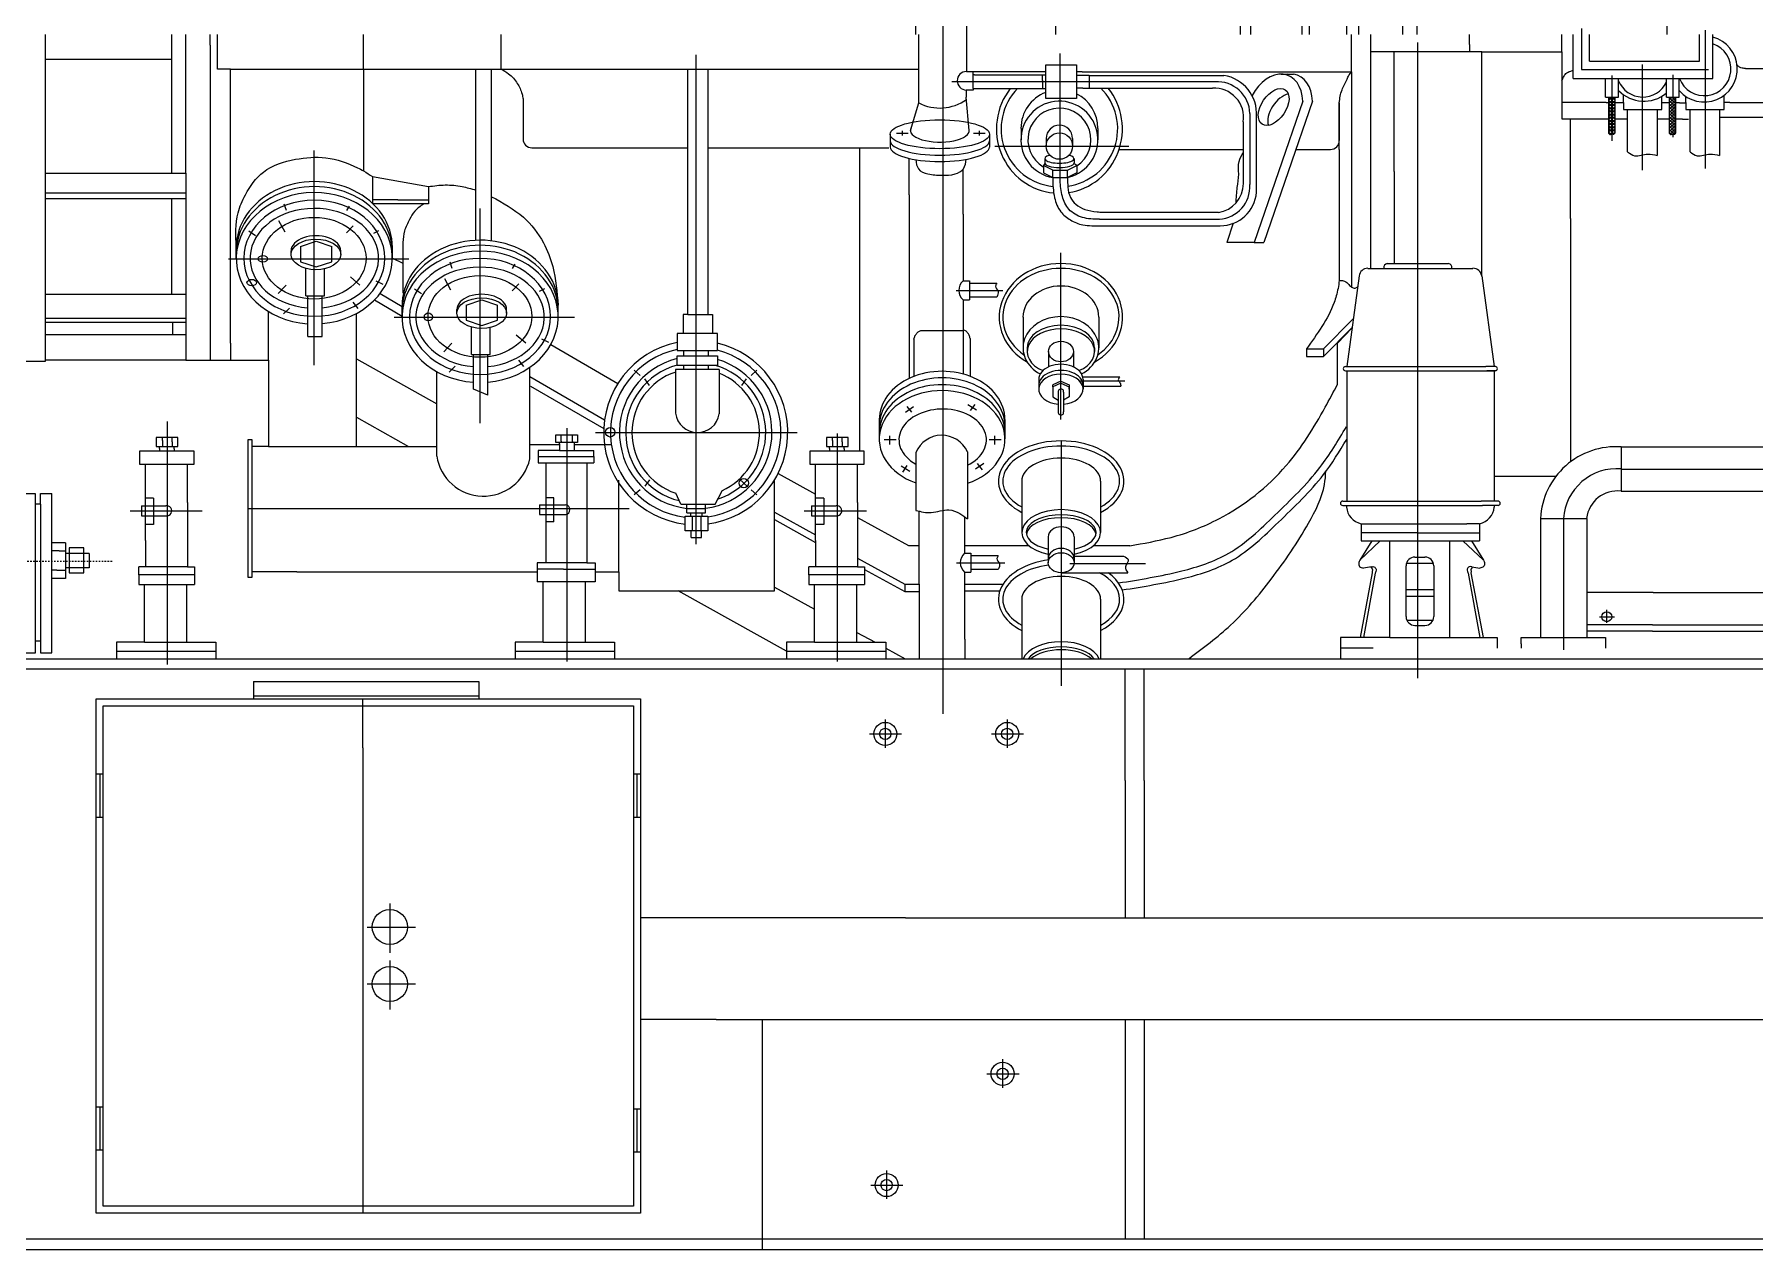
# Model space of a CAD drawing. Extents: x 0 to 420, y 0 to 297.
# Drawn here: x 117.9 to 233.6, y 111.1 to 192.8 of the extents above; entities that cross this region are included whole.
import ezdxf

# ---------------------------------------------------------------- set-up
doc = ezdxf.new("R2010")
doc.units = 0
doc.linetypes.add('ОСЕВАЯ', pattern=[50.8, 31.75, -6.35, 6.35, -6.35])
doc.layers.get('0').update_dxf_attribs({"linetype": 'CONTINUOUS'})

msp = doc.modelspace()

# ---------------------------------------------------------------- hatches: boundary and pattern name
at = {"lineweight": 0, "ltscale": 0.0007}
h = msp.add_hatch(dxfattribs=at)
h.set_pattern_fill('ANSI37', color=256, scale=0.047414, angle=90, style=0)
h.set_pattern_definition([(135, (-22278.84894, -14110.31309), (-0.1064465167, -0.1064465167), []), (225, (-22278.84894, -14110.31309), (0.1064465167, -0.1064465167), [])])
edge = h.paths.add_edge_path()
edge.add_spline(control_points=[(223.84, 186.09), (223.87, 186.05), (223.93, 185.99), (224.01, 186.06), (224.05, 186.07)], knot_values=[0, 0, 0, 0, 0.000962, 0.002024, 0.002024, 0.002024, 0.002024], degree=3, periodic=0)
edge.add_line((224.05, 186.07), (224.05, 188.54))
edge.add_line((224.05, 188.54), (223.84, 188.54))
edge.add_line((223.84, 188.54), (223.84, 186.09))
edge = h.paths.add_edge_path()
edge.add_line((224.26, 188.54), (224.05, 188.54))
edge.add_line((224.05, 188.54), (224.05, 186.07))
edge.add_spline(control_points=[(224.05, 186.07), (224.05, 186.07), (224.1, 186.08), (224.18, 186.03), (224.23, 186.1), (224.26, 186.14)], knot_values=[0.002024, 0.002024, 0.002024, 0.002024, 0.002102, 0.003129, 0.004031, 0.004031, 0.004031, 0.004031], degree=3, periodic=0)
edge.add_line((224.26, 186.14), (224.26, 188.54))
edge = h.paths.add_edge_path()
edge.add_spline(control_points=[(227.92, 186.09), (227.96, 186.05), (228.02, 185.99), (228.09, 186.06), (228.14, 186.07)], knot_values=[0, 0, 0, 0, 0.000962, 0.002024, 0.002024, 0.002024, 0.002024], degree=3, periodic=0)
edge.add_line((228.14, 186.07), (228.14, 188.54))
edge.add_line((228.14, 188.54), (227.92, 188.54))
edge.add_line((227.92, 188.54), (227.92, 186.09))
edge = h.paths.add_edge_path()
edge.add_spline(control_points=[(228.14, 186.07), (228.14, 186.07), (228.18, 186.08), (228.27, 186.03), (228.32, 186.1), (228.34, 186.14)], knot_values=[0.002024, 0.002024, 0.002024, 0.002024, 0.002102, 0.003129, 0.004031, 0.004031, 0.004031, 0.004031], degree=3, periodic=0)
edge.add_line((228.34, 186.14), (228.34, 188.54))
edge.add_line((228.34, 188.54), (228.14, 188.54))
edge.add_line((228.14, 188.54), (228.14, 186.07))

# ---------------------------------------------------------------- linework, layer by layer
for p, q in [((177.2, 200.32), (177.2, 192.76)), ((180.63, 199.02), (180.63, 190.26)), ((186.61, 199.66), (186.61, 192.76)), ((199.04, 199.63), (199.04, 192.76)), ((210.91, 199.63), (210.91, 192.76)), ((179.03, 194.37), (179.03, 147.09)), ((199.74, 193.88), (199.74, 192.76)), ((203.18, 193.88), (203.18, 192.76)), ((203.68, 193.96), (203.68, 192.76)), ((206.18, 193.98), (206.18, 192.76)), ((206.99, 194.13), (206.99, 192.76)), ((209.95, 194.13), (209.95, 192.76)), ((227.73, 193.96), (227.73, 192.76)), ((118.68, 192.76), (118.68, 170.76)), ((127.18, 191.08), (127.18, 192.76)), ((128.14, 183.43), (128.14, 192.76)), ((129.77, 192.04), (129.77, 192.76)), ((130.25, 190.42), (130.25, 192.76)), ((140.08, 190.42), (140.08, 192.76)), ((149.34, 190.42), (149.34, 192.76)), ((177.42, 190.42), (177.42, 192.76)), ((206.52, 190.24), (206.52, 192.76)), ((207.82, 177.03), (207.82, 192.76)), ((210.99, 149.47), (210.99, 192.21)), ((214.46, 192.08), (214.46, 192.76)), ((214.46, 192.08), (214.46, 191.58)), ((220.67, 191.58), (220.67, 192.76)), ((221.43, 189.8), (221.43, 192.76)), ((222, 193.15), (222, 190.39)), ((222.53, 190.95), (222.53, 192.76)), ((229.93, 190.95), (229.93, 192.76)), ((230.34, 183.74), (230.34, 193.04)), ((230.83, 189.8), (230.83, 192.76)), ((127.18, 191.08), (118.68, 191.08)), ((127.18, 183.43), (127.18, 191.08)), ((129.77, 192.04), (129.77, 170.87)), ((162.42, 191.39), (162.42, 158.49)), ((186.92, 182.94), (186.92, 191.47)), ((215.28, 191.58), (207.82, 191.58)), ((209.4, 183.55), (209.4, 191.58)), ((215.28, 176.5), (215.28, 191.58)), ((215.28, 191.58), (220.67, 191.58)), ((220.67, 191.58), (220.67, 187.09)), ((222.53, 190.95), (227, 190.95)), ((227, 190.95), (229.93, 190.95)), ((131.14, 190.42), (130.25, 190.42)), ((131.14, 172.01), (131.14, 190.42)), ((131.14, 190.42), (140.08, 190.42)), ((140.08, 190.42), (140.08, 183.58)), ((140.08, 190.42), (149.34, 190.42)), ((147.63, 178.92), (147.63, 190.42)), ((148.69, 178.88), (148.69, 190.42)), ((149.34, 190.42), (177.42, 190.42)), ((161.88, 173.93), (161.88, 190.42)), ((163.26, 173.93), (163.26, 190.42)), ((177.42, 188.17), (177.42, 190.42)), ((180.63, 190.26), (185.99, 190.26)), ((181.09, 189.12), (181.09, 190.26)), ((181.17, 190.04), (181.09, 190.04)), ((181.17, 190.04), (185.96, 190.04)), ((185.74, 189.66), (185.74, 190.04)), ((185.96, 190.72), (185.99, 190.72)), ((185.96, 190.26), (185.96, 190.72)), ((185.96, 188.44), (185.96, 190.26)), ((185.99, 190.72), (188.03, 190.72)), ((188.03, 190.72), (188.03, 188.44)), ((188.42, 190.24), (188.03, 190.24)), ((188.88, 190), (188.03, 190)), ((188.42, 190.24), (206.52, 190.24)), ((188.88, 190), (197.94, 190)), ((188.88, 190), (188.88, 189.15)), ((201.8, 190.08), (202.63, 190.08)), ((206.52, 190.24), (206.52, 175.78)), ((221.43, 189.8), (227.08, 189.8)), ((222, 190.39), (230.53, 190.39)), ((223.61, 188.54), (223.61, 189.8)), ((224.05, 185.6), (224.05, 189.99)), ((224.48, 188.54), (224.48, 189.8)), ((226.07, 190.74), (226.07, 183.63)), ((227.08, 189.8), (230.83, 189.8)), ((227.7, 188.54), (227.7, 189.8)), ((228.14, 190.04), (228.14, 185.85)), ((228.57, 188.54), (228.57, 189.8)), ((233.01, 190.46), (235.18, 190.46)), ((197.36, 189.57), (179.65, 189.57)), ((180.62, 189.01), (180.62, 188.55)), ((181.09, 189.01), (180.62, 189.01)), ((181.09, 189.12), (185.96, 189.12)), ((181.09, 189.12), (181.09, 189.01)), ((185.74, 189.66), (185.74, 189.12)), ((188.45, 189.15), (188.03, 189.15)), ((188.45, 189.15), (197.18, 189.15)), ((224.81, 188.18), (224.81, 188.69)), ((227.39, 187.71), (227.39, 188.59)), ((229, 188.18), (229, 188.6)), ((231.59, 187.71), (231.59, 188.67)), ((150.81, 188.42), (150.81, 185.73)), ((176.86, 186.3), (177.42, 188.17)), ((180.81, 186.3), (180.62, 188.55)), ((188.03, 188.44), (185.96, 188.44)), ((199.69, 187.44), (199.69, 182.66)), ((203.25, 188.28), (199.98, 178.78)), ((203.89, 188.28), (200.62, 178.78)), ((205.7, 188.15), (205.7, 185.62)), ((205.7, 185.03), (205.7, 188.15)), ((223.65, 188.18), (220.67, 188.18)), ((223.61, 188.54), (224.48, 188.54)), ((223.65, 188.18), (223.84, 188.18)), ((223.84, 186.09), (223.84, 188.54)), ((224.26, 186.14), (224.26, 188.54)), ((224.26, 188.18), (224.81, 188.18)), ((224.81, 188.18), (224.81, 187.71)), ((224.81, 187.71), (227.08, 187.71)), ((225.09, 184.86), (225.09, 187.71)), ((227.08, 187.71), (227.39, 187.71)), ((227.08, 187.71), (227.08, 184.62)), ((227.39, 188.18), (227.92, 188.18)), ((227.7, 188.54), (228.57, 188.54)), ((227.92, 186.09), (227.92, 188.54)), ((228.34, 186.14), (228.34, 188.54)), ((228.58, 188.17), (228.34, 188.17)), ((228.58, 188.17), (229, 188.17)), ((229, 188.18), (229, 187.71)), ((229, 187.71), (231.28, 187.71)), ((229.29, 184.86), (229.29, 187.71)), ((231.28, 187.71), (231.28, 184.62)), ((231.28, 187.71), (231.59, 187.71)), ((231.96, 188.19), (231.59, 188.19)), ((231.96, 188.19), (235.68, 188.19)), ((176.31, 186.28), (176.31, 185.96)), ((181.49, 186.28), (181.49, 185.96)), ((184.3, 186.44), (184.3, 185.68)), ((189.47, 186.44), (189.47, 185.68)), ((199.25, 182.73), (199.25, 186.88)), ((200.14, 182.15), (200.14, 187.25)), ((220.67, 187.09), (223.64, 187.09)), ((221.25, 180.39), (221.25, 187.09)), ((223.64, 187.09), (223.84, 187.09)), ((224.26, 187.09), (225.09, 187.09)), ((227.08, 187.09), (227.92, 187.09)), ((228.79, 187.07), (228.34, 187.07)), ((228.79, 187.07), (229.19, 187.07)), ((235.68, 187.17), (231.28, 187.17)), ((151.4, 185.13), (161.88, 185.13)), ((163.26, 185.13), (175.4, 185.13)), ((173.46, 164.74), (173.46, 185.13)), ((175.5, 186.05), (175.5, 185.19)), ((175.93, 186.11), (176.71, 186.11)), ((181.1, 186.11), (181.89, 186.11)), ((182.18, 186.05), (182.18, 185.19)), ((182.53, 185.25), (191.55, 185.25)), ((186, 185.77), (186, 185.25)), ((187.77, 185.77), (187.77, 185.25)), ((136.77, 170.53), (136.77, 184.95)), ((176.77, 181.98), (176.77, 184.43)), ((185.91, 184.07), (185.8, 183.95)), ((186.43, 183.64), (185.8, 183.95)), ((185.8, 183.95), (185.8, 183.45)), ((185.9, 184.41), (185.9, 184.12)), ((187.42, 183.64), (188.06, 183.95)), ((188.06, 183.95), (187.85, 184.07)), ((187.87, 184.41), (187.87, 184.12)), ((188.06, 183.95), (188.06, 183.45)), ((190.9, 185.03), (199.25, 185.03)), ((202.77, 185.03), (205.11, 185.03)), ((205.7, 185.03), (205.7, 176.21)), ((118.68, 183.43), (127.18, 183.43)), ((127.18, 183.43), (128.14, 183.43)), ((128.14, 183.43), (128.14, 182.08)), ((140.68, 183.2), (140.68, 181.42)), ((140.68, 183.2), (144.44, 182.53)), ((180.4, 180.67), (180.4, 183.7)), ((185.8, 183.45), (186.43, 183.14)), ((186.43, 183.64), (187.42, 183.64)), ((186.43, 183.64), (186.43, 183.61)), ((186.43, 183.14), (186.43, 183.64)), ((186.43, 183.14), (187.42, 183.14)), ((187.42, 183.14), (187.42, 183.64)), ((187.42, 183.64), (187.43, 183.61)), ((188.06, 183.45), (187.42, 183.14)), ((209.4, 183.55), (209.4, 177.36)), ((128.14, 182.08), (118.68, 182.08)), ((128.14, 181.71), (118.68, 181.71)), ((127.18, 175.28), (127.18, 181.71)), ((128.14, 182.08), (128.14, 181.71)), ((128.14, 181.71), (128.14, 175.28)), ((142.39, 181.64), (140.68, 181.64)), ((142.39, 181.64), (144.44, 181.64)), ((144.44, 182.53), (144.44, 181.36)), ((176.77, 181.98), (176.77, 169.63)), ((134.73, 181.38), (134.88, 180.95)), ((139.11, 181.22), (138.93, 180.92)), ((144.44, 181.36), (140.74, 181.36)), ((147.92, 166.62), (147.92, 181.05)), ((180.4, 180.67), (180.4, 176.2)), ((189.8, 180.8), (197.57, 180.8)), ((132.36, 179.55), (132.82, 179.25)), ((134.37, 180.25), (134.79, 179.49)), ((139.38, 179.89), (138.93, 179.43)), ((141.09, 179.55), (140.75, 179.37)), ((189.05, 179.9), (197.7, 179.9)), ((189.57, 180.33), (197.64, 180.33)), ((198.57, 180.06), (198.14, 178.78)), ((221.25, 180.39), (221.25, 164.02)), ((131.52, 177.67), (131.52, 178.47)), ((135.21, 177.97), (135.21, 178.2)), ((135.84, 178.5), (136.89, 178.85)), ((135.84, 178.5), (135.84, 177.48)), ((136.89, 178.85), (137.94, 178.5)), ((137.94, 177.48), (137.94, 178.5)), ((138.55, 177.97), (138.55, 178.2)), ((142.02, 177.75), (142.02, 178.5)), ((142.73, 178.78), (142.73, 175.41)), ((199.98, 178.78), (198.14, 178.78)), ((199.98, 178.78), (200.62, 178.78)), ((130.99, 177.67), (143.12, 177.67)), ((135.84, 177.48), (136.89, 177.13)), ((136.19, 175.18), (136.19, 177.03)), ((136.89, 177.13), (137.94, 177.48)), ((137.45, 175.18), (137.45, 177)), ((142.02, 177.72), (142.73, 177.38)), ((145.88, 177.47), (146.03, 177.05)), ((150.26, 177.32), (150.08, 177.02)), ((186.97, 166.86), (186.97, 178.08)), ((207.62, 177.03), (214.69, 177.03)), ((208.93, 177.36), (213.05, 177.36)), ((134.34, 175.33), (134.88, 175.91)), ((139.84, 175.91), (139.2, 176.46)), ((141.39, 175.94), (140.93, 176.18)), ((145.52, 176.35), (145.94, 175.59)), ((150.53, 175.98), (150.08, 175.53)), ((180.4, 176.2), (180.83, 176.2)), ((180.83, 176.2), (180.83, 174.91)), ((182.68, 176.02), (180.83, 176.02)), ((207.03, 176.52), (206.2, 170.43)), ((215.28, 176.52), (216.11, 170.43)), ((127.18, 175.28), (118.68, 175.28)), ((128.14, 175.28), (127.18, 175.28)), ((128.14, 175.28), (128.14, 173.66)), ((136.19, 175.18), (137.45, 175.18)), ((136.33, 172.44), (136.33, 175.18)), ((137.3, 172.44), (137.3, 175.18)), ((139.72, 174.33), (139.38, 174.75)), ((140.82, 174.91), (142.67, 173.82)), ((141.2, 175.34), (142.67, 174.47)), ((142.73, 175.41), (142.77, 175.34)), ((143.51, 175.65), (143.97, 175.35)), ((146.99, 174.56), (148.04, 174.91)), ((148.04, 174.91), (149.09, 174.56)), ((152.24, 175.65), (151.9, 175.47)), ((179.93, 175.55), (183.08, 175.55)), ((180.4, 174.91), (180.4, 169.93)), ((180.4, 174.91), (180.83, 174.91)), ((182.68, 175.1), (180.83, 175.1)), ((128.14, 173.66), (118.68, 173.66)), ((128.14, 173.66), (128.14, 173.38)), ((133.68, 170.87), (133.68, 174.14)), ((134.7, 173.97), (135.1, 174.36)), ((139.6, 165.06), (139.6, 173.99)), ((142.14, 173.76), (154.27, 173.76)), ((142.67, 173.72), (142.67, 174.53)), ((146.36, 174.02), (146.36, 174.26)), ((146.99, 174.56), (146.99, 173.54)), ((146.99, 173.54), (148.04, 173.19)), ((148.04, 173.19), (149.09, 173.54)), ((149.09, 173.54), (149.09, 174.56)), ((149.7, 174.02), (149.7, 174.26)), ((153.17, 173.81), (153.17, 174.55)), ((161.57, 173.93), (161.57, 172.65)), ((161.88, 173.93), (161.57, 173.93)), ((161.88, 173.93), (163.55, 173.93)), ((163.55, 173.93), (163.55, 172.65)), ((184.44, 173.75), (184.44, 171.69)), ((189.53, 173.75), (189.53, 171.69)), ((204.65, 171.62), (206.64, 173.64)), ((128.14, 173.38), (118.68, 173.38)), ((127.26, 172.56), (118.68, 172.56)), ((127.26, 172.56), (127.26, 173.38)), ((128.14, 172.56), (127.26, 172.56)), ((128.14, 173.38), (128.14, 172.56)), ((128.14, 172.56), (128.14, 170.87)), ((136.33, 172.44), (137.3, 172.44)), ((147.34, 171.23), (147.34, 173.09)), ((148.6, 171.23), (148.6, 173.06)), ((150.99, 172.01), (150.35, 172.55)), ((161.18, 172.65), (161.18, 171.51)), ((163.89, 172.65), (161.18, 172.65)), ((163.89, 171.51), (163.89, 172.65)), ((204.65, 171.11), (206.56, 173.06)), ((205.59, 172), (206.55, 173.02)), ((131.14, 172.01), (131.14, 170.87)), ((145.49, 171.43), (146.03, 172.01)), ((147.34, 171.23), (148.6, 171.23)), ((147.48, 168.9), (147.48, 171.23)), ((148.45, 168.5), (148.45, 171.23)), ((152.54, 172.04), (152.08, 172.28)), ((152.68, 171.91), (157.19, 169.3)), ((161.18, 171.51), (163.89, 171.51)), ((161.61, 171.51), (161.61, 171.15)), ((163.25, 171.51), (163.25, 171.15)), ((177.1, 172.27), (177.1, 169.77)), ((180.88, 172.31), (180.88, 169.77)), ((184.71, 171.69), (184.71, 171.44)), ((186.15, 171.44), (186.15, 170.41)), ((187.82, 171.44), (187.82, 170.41)), ((189.25, 171.69), (189.25, 171.44)), ((203.49, 171.62), (204.65, 171.62)), ((203.49, 171.62), (203.49, 171.11)), ((204.65, 171.62), (204.65, 171.11)), ((205.59, 169.24), (205.59, 172)), ((118.68, 170.76), (117.03, 170.76)), ((128.14, 170.87), (118.68, 170.87)), ((128.14, 170.87), (133.68, 170.87)), ((133.68, 170.87), (133.68, 165.06)), ((139.6, 170.95), (145, 167.93)), ((145, 164.41), (145, 170.09)), ((145.85, 170.06), (146.25, 170.46)), ((150.87, 170.43), (150.53, 170.85)), ((151.27, 164.21), (151.26, 170.37)), ((158.69, 169.83), (158.29, 170.19)), ((161.07, 170.24), (161.07, 167.29)), ((164, 170.24), (161.07, 170.24)), ((161.17, 171.15), (163.89, 171.15)), ((161.17, 170.5), (161.17, 171.15)), ((163.89, 170.5), (161.17, 170.5)), ((161.61, 170.5), (161.61, 170.24)), ((163.25, 170.5), (163.25, 170.24)), ((163.89, 171.15), (163.89, 170.5)), ((164, 170.24), (164, 167.24)), ((166.15, 169.83), (166.54, 170.19)), ((203.49, 171.11), (204.65, 171.11)), ((206.11, 170.43), (206.76, 170.43)), ((206.11, 170.15), (206.68, 170.15)), ((206.2, 170.43), (206.2, 170.43)), ((206.2, 170.15), (206.2, 161.39)), ((206.68, 170.15), (216.11, 170.15)), ((206.76, 170.43), (215.56, 170.43)), ((216.2, 170.43), (215.56, 170.43)), ((216.2, 170.15), (215.63, 170.15)), ((216.11, 170.43), (216.11, 170.43)), ((216.11, 170.15), (216.11, 161.36)), ((151.26, 169.75), (156.29, 166.85)), ((151.3, 169.11), (156.23, 166.26)), ((159.32, 169.16), (159, 169.6)), ((165.52, 169.16), (165.84, 169.6)), ((185.49, 169.57), (185.49, 168.91)), ((186.98, 169.45), (186.43, 169.2)), ((186.98, 169.31), (186.43, 169.06)), ((186.43, 169.06), (186.43, 169.2)), ((186.43, 169.06), (186.43, 168.4)), ((186.98, 169.45), (187.53, 169.2)), ((186.98, 169.31), (187.53, 169.06)), ((187.53, 169.2), (187.53, 168.4)), ((187.53, 168.92), (187.53, 169.07)), ((188.2, 169.47), (191.29, 169.47)), ((188.46, 169.74), (190.95, 169.74)), ((188.48, 169.57), (188.48, 168.91)), ((188.48, 169.1), (191.01, 169.1)), ((148.45, 168.5), (147.48, 168.9)), ((176.52, 167.36), (177.07, 167.75)), ((176.62, 167.75), (176.94, 167.36)), ((181.31, 167.49), (180.73, 167.85)), ((181.19, 167.88), (180.88, 167.47)), ((186.43, 168.4), (186.8, 168.17)), ((186.8, 168.7), (186.8, 167.39)), ((187.16, 168.7), (187.16, 167.39)), ((187.53, 168.4), (187.16, 168.17)), ((126.87, 166.74), (126.87, 150.39)), ((139.6, 167.02), (143.1, 165.06)), ((174.76, 166.86), (174.76, 165.56)), ((183.22, 166.86), (183.22, 165.56)), ((127.6, 165.67), (126.14, 165.67)), ((126.14, 165.67), (126.14, 165.06)), ((126.56, 165.46), (126.56, 165.67)), ((126.56, 165.46), (126.56, 165.06)), ((127.2, 165.36), (127.2, 165.67)), ((127.6, 165.06), (127.6, 165.67)), ((132.3, 165.5), (132.3, 156.27)), ((132.58, 165.5), (132.3, 165.5)), ((132.58, 156.27), (132.58, 165.5)), ((153.02, 165.84), (154.47, 165.84)), ((153.02, 165.33), (153.02, 165.84)), ((153.38, 165.42), (153.38, 165.84)), ((153.75, 166.29), (153.75, 150.59)), ((154.13, 165.39), (154.13, 165.84)), ((154.47, 165.84), (154.47, 165.33)), ((155.69, 165.99), (169.25, 165.99)), ((171.21, 165.67), (171.21, 165.06)), ((172.67, 165.67), (171.21, 165.67)), ((171.62, 165.46), (171.62, 165.67)), ((171.62, 165.46), (171.62, 165.06)), ((171.94, 165.92), (171.94, 150.59)), ((172.26, 165.36), (172.26, 165.67)), ((172.67, 165.06), (172.67, 165.67)), ((175.9, 165.5), (175.09, 165.5)), ((175.48, 165.18), (175.48, 165.77)), ((182.96, 165.5), (182.15, 165.5)), ((182.54, 165.18), (182.54, 165.77)), ((128.69, 164.74), (125.02, 164.74)), ((125.02, 164.74), (125.02, 163.86)), ((126.14, 165.06), (127.6, 165.06)), ((126.36, 164.91), (126.36, 165.06)), ((126.36, 164.91), (126.36, 164.74)), ((127.2, 165.36), (127.2, 165.06)), ((127.34, 164.89), (127.34, 165.06)), ((127.34, 164.89), (127.34, 164.74)), ((128.69, 163.86), (128.69, 164.74)), ((133.68, 165.06), (132.58, 165.06)), ((133.68, 165.06), (139.6, 165.06)), ((139.6, 165.06), (145, 165.06)), ((151.27, 165.18), (153.25, 165.18)), ((153.25, 164.79), (151.82, 164.79)), ((151.82, 164.79), (151.82, 164.38)), ((151.82, 164.38), (155.57, 164.38)), ((151.82, 164.38), (151.82, 163.95)), ((154.47, 165.33), (153.02, 165.33)), ((153.25, 165.24), (153.25, 165.33)), ((153.25, 165.24), (153.25, 164.79)), ((153.25, 164.79), (154.26, 164.79)), ((153.38, 165.42), (153.38, 165.33)), ((154.13, 165.39), (154.13, 165.33)), ((154.26, 164.79), (154.26, 165.33)), ((154.26, 165.18), (156.75, 165.18)), ((154.26, 164.79), (155.57, 164.79)), ((155.57, 164.38), (155.57, 164.79)), ((155.57, 164.38), (155.57, 163.95)), ((173.75, 164.74), (170.09, 164.74)), ((170.09, 164.74), (170.09, 163.86)), ((171.21, 165.06), (172.67, 165.06)), ((171.42, 164.91), (171.42, 165.06)), ((171.42, 164.91), (171.42, 164.74)), ((172.26, 165.36), (172.26, 165.06)), ((172.4, 164.89), (172.4, 165.06)), ((172.4, 164.89), (172.4, 164.74)), ((173.75, 163.86), (173.75, 164.74)), ((177.22, 164.65), (177.22, 160.76)), ((180.69, 164.7), (180.69, 160.19)), ((187, 165.42), (187, 148.96)), ((224.65, 165.03), (224.65, 162.06)), ((224.65, 165.03), (226.87, 165.03)), ((226.87, 165.03), (235.79, 165.03)), ((125.02, 163.86), (128.69, 163.86)), ((125.41, 158.73), (125.41, 163.86)), ((128.24, 161.3), (128.24, 163.86)), ((151.82, 163.95), (152.33, 163.95)), ((152.33, 163.95), (152.33, 157.23)), ((152.33, 163.95), (155.1, 163.95)), ((155.1, 163.95), (155.1, 157.23)), ((155.1, 163.95), (155.57, 163.95)), ((167.96, 163.23), (170.48, 161.85)), ((170.09, 163.86), (173.75, 163.86)), ((170.48, 158.73), (170.48, 163.86)), ((173.31, 161.3), (173.31, 163.86)), ((176.23, 163.75), (176.81, 163.39)), ((176.36, 163.33), (176.65, 163.78)), ((181.8, 163.91), (181.24, 163.52)), ((181.7, 163.48), (181.38, 163.92)), ((224.65, 163.54), (235.79, 163.54)), ((157.25, 156.63), (157.25, 162.78)), ((158.69, 162.15), (158.29, 161.8)), ((159.32, 162.82), (159, 162.39)), ((163.72, 161.18), (164.19, 162.08)), ((165.93, 162.34), (165.37, 162.86)), ((166.15, 162.15), (166.54, 161.8)), ((167.71, 155.34), (167.71, 162.77)), ((184.35, 162.73), (184.35, 159.27)), ((189.65, 162.73), (189.65, 159.27)), ((216.11, 163.06), (220.28, 163.06)), ((224.65, 162.06), (226.96, 162.06)), ((226.96, 162.06), (235.79, 162.06)), ((118.01, 161.88), (116.59, 161.88)), ((118.01, 151.18), (118.01, 161.88)), ((118.35, 161.18), (118.01, 161.18)), ((118.35, 161.89), (119.12, 161.89)), ((118.35, 161.18), (118.35, 161.89)), ((118.35, 161.18), (118.35, 151.96)), ((119.12, 151.19), (119.12, 161.89)), ((125.14, 161.07), (125.41, 161.07)), ((125.14, 161.07), (125.14, 160.39)), ((125.96, 161.57), (125.41, 161.57)), ((125.41, 161.07), (126.79, 161.07)), ((125.96, 161.57), (125.96, 159.82)), ((128.24, 161.3), (128.24, 156.96)), ((132.3, 160.89), (157.95, 160.89)), ((151.92, 161.14), (153.67, 161.14)), ((151.92, 161.14), (151.92, 160.48)), ((152.88, 161.61), (152.33, 161.61)), ((152.88, 159.99), (152.88, 161.61)), ((161.41, 161.18), (161.08, 161.92)), ((161.41, 161.18), (163.72, 161.18)), ((161.83, 160.6), (161.83, 161.18)), ((161.83, 160.88), (163.08, 160.88)), ((163.08, 160.6), (163.08, 161.18)), ((170.2, 161.07), (170.2, 160.39)), ((170.2, 161.07), (170.48, 161.07)), ((171.03, 161.57), (170.48, 161.57)), ((170.48, 161.07), (171.85, 161.07)), ((171.03, 161.57), (171.03, 159.82)), ((173.31, 161.3), (173.31, 156.96)), ((205.93, 161.39), (207.06, 161.39)), ((205.93, 161.09), (206.98, 161.09)), ((206.19, 161.09), (206.19, 160.98)), ((206.98, 161.09), (215.33, 161.09)), ((207.06, 161.39), (215.25, 161.39)), ((216.38, 161.39), (215.25, 161.39)), ((216.38, 161.09), (215.33, 161.09)), ((216.12, 161.09), (216.12, 160.98)), ((124.38, 160.73), (129.23, 160.73)), ((125.14, 160.39), (125.41, 160.39)), ((125.41, 160.39), (126.82, 160.39)), ((125.96, 159.82), (125.41, 159.82)), ((151.92, 160.48), (153.67, 160.48)), ((152.88, 159.99), (152.33, 159.99)), ((161.71, 159.39), (161.71, 160.38)), ((161.71, 160.38), (163.23, 160.38)), ((161.83, 160.6), (163.08, 160.6)), ((162.07, 160.6), (162.07, 160.38)), ((162.19, 160.38), (162.19, 159.39)), ((162.76, 160.38), (162.76, 159.39)), ((162.83, 160.6), (162.83, 160.38)), ((163.23, 160.38), (163.23, 159.39)), ((167.71, 160.64), (170.48, 159.11)), ((167.71, 160.14), (170.48, 158.61)), ((169.72, 160.73), (173.9, 160.73)), ((170.2, 160.39), (170.48, 160.39)), ((170.48, 160.39), (171.88, 160.39)), ((171.03, 159.82), (170.48, 159.82)), ((173.31, 160.29), (176.74, 158.4)), ((177.45, 155.8), (177.45, 160.7)), ((180.53, 157.88), (180.53, 160.31)), ((207.18, 159.86), (208.02, 159.86)), ((207.18, 159.86), (207.18, 159.63)), ((208.02, 159.86), (214.29, 159.86)), ((215.13, 159.86), (214.29, 159.86)), ((215.13, 159.86), (215.13, 159.63)), ((219.24, 160.22), (219.24, 152.22)), ((219.24, 160.22), (222.34, 160.22)), ((220.79, 160.21), (220.79, 151.38)), ((222.34, 160.22), (222.34, 152.22)), ((120.04, 158.58), (119.12, 158.58)), ((120.04, 158.58), (120.04, 156.19)), ((125.41, 158.73), (125.41, 156.96)), ((163.23, 159.39), (161.71, 159.39)), ((162.12, 158.93), (162.12, 159.39)), ((162.12, 158.93), (162.82, 158.93)), ((162.82, 158.93), (162.82, 159.39)), ((170.48, 158.73), (170.48, 156.96)), ((186.13, 158.98), (186.13, 157.24)), ((187.87, 158.98), (187.87, 157.24)), ((208.46, 158.71), (207.08, 157.42)), ((207.89, 158.71), (207.08, 157.42)), ((207.18, 159.63), (207.18, 158.71)), ((211, 159.24), (207.18, 159.24)), ((207.18, 158.71), (215.13, 158.71)), ((209.1, 152.22), (209.1, 158.71)), ((211, 159.24), (215.13, 159.24)), ((213.14, 152.22), (213.14, 158.71)), ((214.02, 158.71), (215.4, 157.42)), ((214.59, 158.71), (215.4, 157.42)), ((215.13, 159.63), (215.13, 158.71)), ((119.61, 158.03), (119.12, 158.03)), ((119.61, 158.03), (120.04, 158.03)), ((121.63, 157.85), (120.04, 157.85)), ((120.28, 158.24), (120.28, 156.56)), ((121.27, 158.24), (120.28, 158.24)), ((121.27, 156.56), (121.27, 158.24)), ((121.63, 157.85), (121.63, 156.89)), ((173.31, 157.55), (176.48, 155.8)), ((176.74, 158.4), (177.44, 158.4)), ((180.5, 157.88), (180.92, 157.88)), ((184.84, 158.38), (180.53, 158.38)), ((180.92, 157.88), (180.92, 156.6)), ((182.77, 157.71), (180.92, 157.71)), ((187.87, 157.68), (191.18, 157.68)), ((191.61, 158.38), (189.16, 158.38)), ((210.79, 157.62), (211.46, 157.62)), ((119.46, 156.73), (119.12, 156.73)), ((120.04, 156.19), (119.12, 156.19)), ((119.46, 156.73), (120.04, 156.73)), ((121.63, 156.89), (120.04, 156.89)), ((120.28, 156.56), (121.27, 156.56)), ((124.97, 156.42), (124.97, 156.96)), ((128.24, 156.96), (124.97, 156.96)), ((128.71, 156.42), (124.97, 156.42)), ((124.97, 156.42), (124.97, 155.77)), ((128.24, 156.96), (128.71, 156.96)), ((128.71, 156.96), (128.71, 156.42)), ((128.71, 156.42), (128.71, 155.77)), ((132.3, 156.27), (132.58, 156.27)), ((135.59, 156.63), (132.58, 156.63)), ((135.59, 156.63), (151.76, 156.63)), ((151.76, 157.23), (151.76, 155.96)), ((155.1, 157.23), (151.76, 157.23)), ((153.52, 156.8), (151.76, 156.8)), ((153.52, 156.8), (155.66, 156.8)), ((155.1, 157.23), (155.66, 157.23)), ((155.66, 157.23), (155.66, 155.96)), ((155.66, 156.63), (157.25, 156.63)), ((157.25, 156.63), (157.25, 155.34)), ((170.03, 156.42), (170.03, 156.96)), ((173.31, 156.96), (170.03, 156.96)), ((173.77, 156.42), (170.03, 156.42)), ((170.03, 156.42), (170.03, 155.77)), ((173.31, 156.96), (173.77, 156.96)), ((173.77, 156.96), (173.77, 156.42)), ((173.77, 156.79), (176.48, 155.3)), ((173.77, 156.42), (173.77, 155.77)), ((179.96, 157.24), (183.21, 157.24)), ((180.5, 156.6), (180.92, 156.6)), ((180.53, 152.1), (180.53, 156.6)), ((182.77, 156.78), (180.92, 156.78)), ((187, 156.57), (191.48, 156.57)), ((187.58, 157.18), (192.68, 157.18)), ((207.92, 156.55), (207.11, 152.22)), ((208.12, 156.53), (207.32, 152.22)), ((207.87, 156.97), (207.33, 156.88)), ((210.19, 153.62), (210.19, 157.03)), ((210.23, 157.22), (212.02, 157.22)), ((212.05, 157.03), (212.05, 153.62)), ((214.36, 156.53), (215.16, 152.22)), ((214.56, 156.55), (215.37, 152.22)), ((214.61, 156.97), (215.15, 156.88)), ((124.97, 155.77), (128.71, 155.77)), ((125.35, 151.89), (125.35, 155.77)), ((128.2, 151.89), (128.2, 155.77)), ((155.66, 155.96), (151.76, 155.96)), ((152.16, 151.89), (152.16, 155.96)), ((155.01, 151.89), (155.01, 155.96)), ((157.25, 155.34), (167.71, 155.34)), ((168.53, 151.29), (161.23, 155.34)), ((167.71, 155.6), (170.41, 154.12)), ((170.03, 155.77), (173.77, 155.77)), ((170.41, 151.89), (170.41, 155.77)), ((173.26, 151.89), (173.26, 155.77)), ((176.48, 155.8), (177.45, 155.8)), ((176.48, 155.8), (176.48, 155.3)), ((176.48, 155.3), (177.45, 155.3)), ((177.45, 155.8), (177.45, 150.79)), ((180.53, 155.8), (183.08, 155.8)), ((180.53, 155.34), (182.87, 155.34)), ((210.19, 155.45), (212.05, 155.45)), ((226.81, 155.25), (222.34, 155.25)), ((226.81, 155.25), (235.5, 155.25)), ((184.35, 154.78), (184.35, 150.79)), ((189.65, 154.78), (189.65, 150.79)), ((210.19, 155), (212.05, 155)), ((223.69, 153.19), (223.69, 154.08)), ((210.24, 153.39), (212.01, 153.39)), ((210.79, 153.02), (211.46, 153.02)), ((226.76, 153.06), (222.34, 153.06)), ((223.2, 153.61), (224.22, 153.61)), ((226.76, 153.06), (235.5, 153.06)), ((118.35, 151.96), (118.01, 151.96)), ((118.35, 151.96), (118.35, 151.19)), ((125.35, 151.89), (123.47, 151.89)), ((123.47, 151.89), (123.47, 151.29)), ((125.35, 151.89), (128.2, 151.89)), ((128.2, 151.89), (130.15, 151.89)), ((130.15, 151.89), (130.15, 150.79)), ((152.16, 151.89), (150.28, 151.89)), ((150.28, 151.89), (150.28, 151.29)), ((152.16, 151.89), (155.01, 151.89)), ((155.01, 151.89), (156.96, 151.89)), ((156.96, 151.89), (156.96, 150.79)), ((168.53, 151.89), (168.53, 151.29)), ((170.41, 151.89), (168.53, 151.89)), ((170.41, 151.89), (173.26, 151.89)), ((173.26, 152.56), (174.49, 151.89)), ((173.26, 151.89), (175.21, 151.89)), ((175.21, 151.89), (175.21, 150.79)), ((180.53, 152.1), (180.53, 150.79)), ((209.1, 152.22), (205.79, 152.22)), ((205.79, 152.22), (205.79, 150.79)), ((209.1, 152.22), (216.33, 152.22)), ((216.33, 152.22), (216.33, 151.49)), ((217.93, 152.22), (223.61, 152.22)), ((217.93, 151.78), (217.93, 152.22)), ((217.93, 151.78), (217.93, 151.49)), ((226.77, 152.64), (222.34, 152.64)), ((223.61, 152.22), (223.61, 151.49)), ((226.77, 152.64), (236.01, 152.64)), ((110.63, 150.79), (256.52, 150.79)), ((117.16, 151.18), (118.01, 151.18)), ((118.35, 151.19), (119.12, 151.19)), ((123.47, 151.29), (130.15, 151.29)), ((123.47, 151.29), (123.47, 150.79)), ((150.28, 151.29), (156.96, 151.29)), ((150.28, 151.29), (150.28, 150.79)), ((168.53, 151.29), (175.21, 151.29)), ((168.53, 151.29), (168.53, 150.79)), ((175.21, 151.5), (176.5, 150.79)), ((207.97, 151.49), (205.79, 151.49)), ((110.74, 150.11), (256.52, 150.11)), ((132.68, 149.25), (147.84, 149.25)), ((132.68, 149.25), (132.68, 148.1)), ((147.84, 149.25), (147.84, 148.1)), ((191.3, 142.59), (191.3, 150.11)), ((192.58, 142.59), (192.58, 150.11)), ((122.1, 113.51), (122.1, 148.1)), ((122.1, 148.1), (122.32, 148.1)), ((122.1, 148.1), (122.1, 148.1)), ((122.32, 148.1), (158.7, 148.1)), ((132.68, 148.3), (147.84, 148.3)), ((140.03, 144.8), (140.03, 148.1)), ((158.7, 148.1), (158.7, 113.51)), ((122.58, 113.99), (122.58, 147.63)), ((122.58, 147.63), (158.23, 147.63)), ((158.23, 147.63), (158.23, 113.99)), ((175.17, 146.71), (175.17, 144.79)), ((183.37, 146.71), (183.37, 144.79)), ((140.03, 144.8), (140.03, 113.51)), ((174.1, 145.73), (176.27, 145.73)), ((182.31, 145.73), (184.47, 145.73)), ((122.1, 143.04), (122.58, 143.04)), ((122.34, 143.04), (122.34, 140.14)), ((158.23, 143.04), (158.7, 143.04)), ((158.47, 143.04), (158.47, 140.14)), ((191.3, 142.59), (191.3, 133.37)), ((192.58, 142.59), (192.58, 133.37)), ((122.1, 140.14), (122.58, 140.14)), ((158.23, 140.14), (158.7, 140.14)), ((141.85, 134.32), (141.85, 131.02)), ((176.52, 133.37), (158.7, 133.37)), ((176.52, 133.37), (233.12, 133.37)), ((212.8, 133.37), (343.39, 133.37)), ((140.32, 132.75), (143.58, 132.75)), ((141.85, 130.5), (141.85, 127.2)), ((140.32, 128.92), (143.58, 128.92)), ((163.8, 126.54), (158.7, 126.54)), ((163.8, 126.54), (234.39, 126.54)), ((166.92, 111.06), (166.92, 126.54)), ((191.3, 126.54), (191.3, 111.78)), ((192.58, 126.54), (192.58, 111.78)), ((214.07, 126.54), (395.37, 126.54)), ((183.06, 123.86), (183.06, 121.94)), ((182, 122.88), (184.17, 122.88)), ((122.1, 120.66), (122.58, 120.66)), ((122.34, 120.66), (122.34, 117.76)), ((158.23, 120.53), (158.7, 120.53)), ((158.47, 120.53), (158.47, 117.63)), ((122.1, 117.76), (122.58, 117.76)), ((158.23, 117.63), (158.7, 117.63)), ((175.26, 116.38), (175.26, 114.47)), ((174.2, 115.4), (176.36, 115.4)), ((158.7, 113.51), (122.1, 113.51)), ((158.23, 113.99), (122.58, 113.99)), ((110.5, 111.78), (246.99, 111.78)), ((110.55, 111.06), (166.92, 111.06)), ((166.92, 111.06), (235.25, 111.06)), ((214.93, 111.06), (397.56, 111.06)), ((226.67, 111.78), (397.56, 111.78))]:
    msp.add_line(p, q, dxfattribs=at)
at = {"lineweight": 0}
msp.add_line((177.57, 172.85), (180.4, 172.85), dxfattribs=at)
at = {"linetype": 'ОСЕВАЯ', "lineweight": 0, "ltscale": 0.0007}
msp.add_line((94.27, 157.35), (123.21, 157.35), dxfattribs=at)
at = {"lineweight": 0, "ltscale": 0.0007}
for centre, radius in [((186.88, 185.25), 0.886), ((144.44, 173.77), 0.27), ((156.67, 166.01), 0.317), ((165.65, 162.59), 0.317), ((223.69, 153.61), 0.335), ((175.17, 145.73), 0.775), ((175.17, 145.73), 0.382), ((183.37, 145.73), 0.775), ((183.37, 145.73), 0.382), ((141.85, 132.75), 1.18), ((141.85, 128.92), 1.18), ((183.06, 122.88), 0.775), ((183.06, 122.88), 0.382), ((175.26, 115.4), 0.775), ((175.26, 115.4), 0.382)]:
    msp.add_circle(centre, radius, dxfattribs=at)
for centre, radius, start, end in [((230.25, 190.43), 2.22, 220.8995, 74.7555), ((230.25, 190.43), 1.79, 200.7, 70.9712), ((180.63, 189.64), 0.626, 90.1581, 268.8049), ((197.53, 187.42), 2.61, 356.2234, 80.9805), ((186.88, 186.44), 2.59, 110.8306, 180), ((186.88, 186.44), 2.59, 0, 63.658), ((197.29, 187.17), 1.98, 351.4853, 93.3997), ((197.49, 187.38), 2.2, 1.5721, 93.5381), ((226.11, 190.31), 1.76, 202.209, 334.551), ((226.19, 190.64), 2.37, 223.8821, 309.3999), ((178.84, 190.89), 3.08, 242.5484, 305.6172), ((186.88, 185.68), 2.59, 283.649, 259.9616), ((186.88, 185.68), 2.12, 303.7456, 239.1551), ((186.88, 185.77), 0.886, 0, 180), ((151.4, 185.73), 0.593, 180, 270), ((205.11, 185.62), 0.593, 270, 0), ((197.32, 182.71), 1.93, 277.6039, 0.4522), ((197.49, 182.53), 2.2, 273.6927, 3.4695), ((197.71, 182.33), 2.43, 269.6851, 355.6955), ((207.62, 176.44), 0.593, 90, 172.2274), ((208.98, 177.09), 0.281, 101.5051, 191.3543), ((213, 177.09), 0.281, 348.6457, 78.4949), ((214.69, 176.44), 0.593, 7.7726, 90), ((180.97, 175.55), 0.859, 131.6727, 228.3273), ((162.42, 165.99), 6.19, 101.5321, 263.3899), ((162.42, 165.99), 5.73, 102.4708, 262.8574), ((162.42, 165.99), 6.19, 277.5372, 76.2572), ((162.42, 165.99), 5.73, 278.1453, 75.1312), ((162.42, 165.99), 5.13, 104.1163, 263.3453), ((162.42, 165.99), 4.71, 105.4004, 256.3281), ((162.42, 165.99), 5.13, 277.4407, 73.3884), ((162.42, 165.99), 4.71, 288.2311, 73.5962), ((206.11, 170.29), 0.142, 90, 270), ((216.2, 170.29), 0.142, 270, 90), ((162.42, 165.99), 4.29, 108.3066, 251.7789), ((162.42, 165.99), 4.29, 294.3328, 68.3582), ((186.98, 168.74), 0.184, 349.0601, 190.9399), ((162.54, 167.47), 1.48, 186.7097, 351.0459), ((186.98, 167.35), 0.184, 169.0601, 10.9399), ((178.97, 163.92), 1.89, 24.3006, 157.3314), ((148.15, 164.91), 3.19, 189.0128, 347.4387), ((224.3, 159.97), 5.07, 86.0352, 177.1794), ((224.35, 159.99), 3.57, 85.1188, 176.5421), ((224.42, 159.97), 2.1, 83.7363, 173.0399), ((126.84, 160.73), 0.339, 266.0149, 98.969), ((153.63, 160.81), 0.333, 278.5237, 81.4763), ((171.91, 160.73), 0.339, 266.0149, 98.969), ((205.93, 161.24), 0.147, 90, 270), ((207.41, 161.06), 1.22, 183.5909, 259.3111), ((214.9, 161.06), 1.22, 280.6889, 356.4091), ((216.38, 161.24), 0.147, 270, 90), ((181.07, 157.24), 0.859, 131.6727, 228.3273), ((210.79, 157.03), 0.593, 90, 180), ((211.46, 157.03), 0.593, 0, 90), ((210.79, 153.62), 0.593, 180, 270), ((211.46, 153.62), 0.593, 270, 0)]:
    msp.add_arc(centre, radius, start, end, dxfattribs=at)
for centre, major_axis, ratio, start_param, end_param in [((201.33, 187.61), (-0.92, -2.39), 0.701721, 2.108929, 4.542398), ((201.98, 187.61), (0.9, 2.41), 0.700301, 0.370805, 0.445595), ((201.98, 187.61), (0.9, 2.41), 0.700301, -1.042931, 0.139857), ((186.88, 186.41), (0, -4.33), 0.978006, 4.03689, 6.191185), ((186.88, 186.41), (3.92, 0), 0.993966, 2.372516, 4.601939), ((186.88, 186.41), (3.92, 0), 0.993966, 4.855679, 7.064314), ((186.88, 186.41), (0, -4.33), 0.978006, 6.429867, 8.539439), ((201.93, 187.51), (-0.78, -1.16), 0.58646, 3.655112, 5.859633), ((178.84, 186.3), (1.98, 0), 0.393987, 2.907229, 6.352409), ((178.84, 185.61), (3.34, 0), 0.291386, 3.141593, 6.283185), ((178.84, 185.19), (3.34, 0), 0.291386, 3.141593, 6.283185), ((186.88, 184.41), (0.982, 0), 0.312199, 2.283948, 7.14125), ((186.88, 184.12), (0.982, 0), 0.312199, 3.141593, 6.283185), ((136.77, 178.45), (5.25, 0.04), 0.840836, 6.269719, 9.424778), ((136.77, 177.71), (5.25, 0.04), 0.840836, 4.806181, 10.903354), ((136.77, 178.11), (5.25, 0.04), 0.840836, 6.269719, 9.424778), ((136.77, 177.71), (4.74, 0), 0.823072, -1.570796, 4.712389), ((136.77, 177.71), (-4.32, 0), 0.776081, 1.693061, 7.750031), ((136.88, 178.2), (1.67, 0), 0.616073, 0, 3.141593), ((147.92, 173.77), (5.25, 0.04), 0.840836, 4.806181, 10.903354), ((147.92, 174.51), (5.25, 0.04), 0.840836, 6.269719, 9.424778), ((147.92, 174.17), (5.25, 0.04), 0.840836, 6.269719, 9.424778), ((147.92, 173.8), (4.74, 0), 0.823072, -1.570796, 4.712389), ((147.92, 173.76), (-4.32, 0), 0.776081, 1.693061, 7.750031), ((186.98, 173.75), (-4.15, 0), 0.86891, 2.144846, 7.279932), ((186.98, 173.75), (-3.91, 0), 0.838477, 2.258452, 7.166326), ((148.03, 174.26), (1.67, 0), 0.616073, 0, 3.141593), ((186.98, 173.75), (-2.55, 0), 0.821126, 3.141593, 6.283185), ((186.98, 171.69), (-2.55, 0), 0.821126, 2.148672, 7.276106), ((186.98, 171.44), (-2.27, 0), 0.668586, 2.135213, 7.289565), ((186.98, 171.69), (-2.27, 0), 0.668586, 3.141593, 6.283185), ((186.98, 171.44), (-0.837, 0), 0.829617, -3.141592653589792, 3.141592653589792), ((178.99, 166.86), (4.23, 0), 0.768689, 0, 3.141593), ((186.98, 169.57), (1.49, 0), 0.680083, 6.283185, 9.424778), ((186.98, 169.16), (1.49, 0), 0.680083, 0, 3.141593), ((178.99, 166.42), (4.23, 0), 0.768689, 0, 3.141593), ((178.99, 165.96), (4.23, 0), 0.768689, 0, 3.141593), ((186.98, 168.91), (1.49, 0), 0.680083, 4.833481, 10.874482), ((178.99, 165.56), (4.23, 0), 0.768689, 5.126511, 10.564524), ((179.03, 165.5), (-2.94, 0), 0.704545, 2.170782, 7.189415), ((187, 162.73), (-4.22, 0), 0.640408, 2.25004, 7.174738), ((187, 162.73), (-3.93, 0), 0.599422, 2.31293, 7.111848), ((187, 162.73), (-2.65, 0), 0.581073, 3.141593, 6.283185), ((187, 159.27), (-2.65, 0), 0.581073, 1.906127, 7.518651), ((187, 159.27), (-2.35, 0), 0.509033, 1.951344, 7.473434), ((187, 159.07), (-2.35, 0), 0.509033, 3.225804, 6.198974), ((187, 158.98), (-0.873, 0), 0.76849, 3.141593, 6.283185), ((187, 154.78), (-4.22, 0), 0.640408, 4.911535, 7.174738), ((187, 157.53), (-0.873, 0), 0.76849, 3.141593, 6.283185), ((187, 154.78), (-3.93, 0), 0.599422, 4.930185, 7.111848), ((187, 154.78), (-2.65, 0), 0.581073, 3.141593, 6.283185), ((187, 154.78), (-3.93, 0), 0.599422, 2.31293, 4.003068), ((187, 154.78), (-4.22, 0), 0.640408, 2.25004, 3.862624), ((187, 150.39), (-2.65, 0), 0.581073, 3.400312, 6.024466), ((187, 150.39), (-2.35, 0), 0.509033, 3.477506, 5.947272), ((187, 150.19), (-2.35, 0), 0.509033, 3.662718, 5.76206)]:
    msp.add_ellipse(centre, major_axis=major_axis, ratio=ratio, start_param=start_param, end_param=end_param, dxfattribs=at)
for centre, major_axis, ratio in [((201.29, 187.88), (-0.78, -1.16), 0.58646), ((178.84, 186.05), (3.34, 0), 0.291386), ((136.76, 177.71), (-3.49, 0), 0.786206), ((136.88, 177.97), (1.67, 0), 0.616073), ((133.31, 177.67), (-0.317, 0), 0.688991), ((132.56, 176.07), (-0.317, 0), 0.688991), ((147.91, 173.8), (-3.49, 0), 0.786206), ((148.03, 174.02), (1.67, 0), 0.616073), ((187, 157.24), (-0.873, 0), 0.76849)]:
    msp.add_ellipse(centre, major_axis=major_axis, ratio=ratio, dxfattribs=at)
for points, knots in [([(149.34, 190.42), (149.51, 190.33), (149.94, 190.09), (150.44, 189.51), (150.72, 188.9), (150.79, 188.53), (150.81, 188.42)], [0, 0, 0, 0, 0.579305, 1.461744, 2.244221, 2.578354, 2.578354, 2.578354, 2.578354]), ([(205.7, 188.15), (205.74, 188.45), (205.81, 189.02), (206.19, 189.58), (206.33, 190.02), (206.46, 190.17), (206.52, 190.24)], [0, 0, 0, 0, 0.902382, 1.69397, 1.992771, 2.274325, 2.274325, 2.274325, 2.274325]), ([(220.67, 189.64), (220.72, 189.75), (220.8, 189.94), (220.97, 190.18), (221.21, 190.28), (221.36, 190.32), (221.43, 190.34)], [0, 0, 0, 0, 0.340918, 0.617783, 0.862673, 1.086317, 1.086317, 1.086317, 1.086317]), ([(233.01, 190.46), (232.91, 190.47), (232.74, 190.5), (232.51, 190.61), (232.45, 190.74), (232.43, 190.8)], [0, 0, 0, 0, 0.3069865, 0.5272683, 0.7187178, 0.7187178, 0.7187178, 0.7187178]), ([(223.84, 186.09), (223.87, 186.05), (223.94, 185.99), (224.05, 186.1), (224.18, 186.03), (224.23, 186.1), (224.26, 186.14)], [0, 0, 0, 0, 0.1139716, 0.2491978, 0.3709513, 0.477793, 0.477793, 0.477793, 0.477793]), ([(227.92, 186.09), (227.96, 186.05), (228.02, 185.99), (228.14, 186.1), (228.27, 186.03), (228.32, 186.1), (228.34, 186.14)], [0, 0, 0, 0, 0.1139716, 0.2491978, 0.3709513, 0.477793, 0.477793, 0.477793, 0.477793]), ([(131.52, 178.47), (131.49, 179.25), (131.44, 180.47), (132.19, 182.19), (133.3, 183.77), (135.41, 184.43), (137.62, 184.6), (139.16, 184.07), (140.16, 183.55), (140.48, 183.33), (140.68, 183.2)], [0, 0, 0, 0, 2.303942, 3.594937, 5.557992, 7.870568, 9.921887, 12.154366, 12.603752, 13.309955, 13.309955, 13.309955, 13.309955]), ([(177.23, 184.34), (177.25, 184.11), (177.31, 183.62), (178.12, 183.31), (178.95, 183.29), (179.79, 183.29), (180.52, 183.67), (180.59, 184.14), (180.62, 184.37)], [0, 0, 0, 0, 0.650081, 1.373733, 2.300145, 3.198296, 3.867563, 4.536658, 4.536658, 4.536658, 4.536658]), ([(198.76, 181.43), (198.78, 181.78), (198.81, 182.43), (198.99, 183.35), (198.86, 184.18), (199.13, 184.63), (199.25, 184.83)], [0, 0, 0, 0, 1.052672, 1.9549, 2.803752, 3.47531, 3.47531, 3.47531, 3.47531]), ([(225.09, 184.86), (225.25, 184.75), (225.65, 184.46), (226.37, 184.8), (226.87, 184.68), (227.08, 184.62)], [0, 0, 0, 0, 0.0045073, 0.01196809, 0.01742006, 0.01742006, 0.01742006, 0.01742006]), ([(229.29, 184.86), (229.44, 184.75), (229.85, 184.46), (230.57, 184.8), (231.07, 184.68), (231.28, 184.62)], [0, 0, 0, 0, 0.0045073, 0.01196809, 0.01742006, 0.01742006, 0.01742006, 0.01742006]), ([(186.43, 183.14), (186.44, 182.68), (186.46, 181.88), (186.87, 180.84), (187.61, 180.24), (188.35, 179.94), (188.85, 179.91), (189.05, 179.9)], [0, 0, 0, 0, 1.358384, 2.390424, 3.239951, 4.141233, 4.743485, 4.743485, 4.743485, 4.743485]), ([(189.57, 180.33), (189.18, 180.34), (188.44, 180.35), (187.45, 180.91), (187.01, 181.9), (186.95, 182.58), (186.92, 182.94)], [0, 0, 0, 0, 1.152603, 2.216822, 3.18849, 4.266552, 4.266552, 4.266552, 4.266552]), ([(187.42, 183.14), (187.43, 182.92), (187.43, 182.47), (187.55, 181.81), (187.99, 181.29), (188.62, 180.92), (189.27, 180.86), (189.67, 180.81), (189.8, 180.8)], [0, 0, 0, 0, 0.65652, 1.358769, 1.955062, 2.64617, 3.483649, 3.875754, 3.875754, 3.875754, 3.875754]), ([(144.44, 182.53), (144.82, 182.58), (145.57, 182.68), (146.66, 182.58), (147.32, 182.38), (147.63, 182.29)], [0, 0, 0, 0, 1.140487, 2.280973, 3.227995, 3.227995, 3.227995, 3.227995]), ([(148.69, 181.85), (149.44, 181.44), (150.84, 180.67), (152.19, 178.93), (152.97, 176.88), (153.1, 175.43), (153.17, 174.55)], [0, 0, 0, 0, 2.55114, 4.734939, 6.456616, 9.076335, 9.076335, 9.076335, 9.076335]), ([(144.13, 181.36), (143.91, 181.21), (143.51, 180.94), (143.15, 180.26), (142.79, 179.58), (142.75, 179.04), (142.73, 178.78)], [0, 0, 0, 0, 0.784866, 1.431644, 2.275429, 3.052178, 3.052178, 3.052178, 3.052178]), ([(182.68, 176.02), (182.63, 175.96), (182.51, 175.78), (182.85, 175.49), (182.73, 175.23), (182.68, 175.1)], [0, 0, 0, 0, 0.2063037, 0.5904567, 0.9871305, 0.9871305, 0.9871305, 0.9871305]), ([(205.7, 176.21), (205.65, 175.86), (205.57, 175.36), (205.03, 173.73), (204.21, 172.61), (203.49, 171.62)], [0, 0, 0, 0, 1.047251, 1.506418, 5.148815, 5.148815, 5.148815, 5.148815]), ([(205.7, 176.21), (205.8, 176.21), (206.01, 176.23), (206.29, 176.02), (206.48, 175.78), (206.76, 175.66), (206.88, 175.76), (206.94, 175.81)], [0, 0, 0, 0, 0.273838, 0.631922, 0.96986, 1.22275, 1.416869, 1.416869, 1.416869, 1.416869]), ([(177.1, 172.27), (177.12, 172.35), (177.15, 172.5), (177.29, 172.68), (177.43, 172.81), (177.54, 172.84), (177.57, 172.85)], [0, 0, 0, 0, 0.2347464, 0.4651284, 0.6803818, 0.7944284, 0.7944284, 0.7944284, 0.7944284]), ([(180.88, 172.31), (180.86, 172.39), (180.83, 172.54), (180.69, 172.73), (180.55, 172.85), (180.44, 172.89), (180.4, 172.9)], [0, 0, 0, 0, 0.2347464, 0.4651284, 0.6803818, 0.7944284, 0.7944284, 0.7944284, 0.7944284]), ([(190.95, 169.74), (190.89, 169.67), (190.77, 169.54), (190.99, 169.34), (191, 169.18), (191.01, 169.1)], [0, 0, 0, 0, 0.2276826, 0.4612306, 0.7109611, 0.7109611, 0.7109611, 0.7109611]), ([(191.61, 158.38), (192.54, 158.54), (194.61, 158.9), (198.39, 160.36), (202.15, 163.31), (204.3, 166.82), (205.31, 168.72), (205.59, 169.24)], [0, 0, 0, 0, 2.836271, 6.286885, 12.05221, 16.773714, 18.531272, 18.531272, 18.531272, 18.531272]), ([(190.86, 155.88), (192.28, 156.11), (194.8, 156.51), (198.6, 157.74), (201.46, 160.54), (204.3, 163.24), (205.62, 165.45), (206.18, 166.38)], [0, 0, 0, 0, 4.323092, 7.696806, 11.714294, 16.136165, 19.405035, 19.405035, 19.405035, 19.405035]), ([(191.11, 155.41), (192.53, 155.64), (195.05, 156.04), (198.84, 157.27), (201.7, 160.07), (204.44, 162.66), (205.71, 164.72), (206.2, 165.53)], [0, 0, 0, 0, 0.0364713, 0.0649334, 0.0988265, 0.1361312, 0.1599554, 0.1599554, 0.1599554, 0.1599554]), ([(195.59, 150.79), (196.55, 151.51), (198.62, 153.06), (201.27, 156.21), (203.41, 159.35), (204.68, 161.86), (204.78, 163.09), (204.8, 163.39)], [0, 0, 0, 0, 3.599151, 7.732142, 12.239032, 15.068283, 15.950908, 15.950908, 15.950908, 15.950908]), ([(177.22, 160.76), (177.57, 160.67), (178.31, 160.5), (179.31, 160.93), (180.16, 160.6), (180.53, 160.32), (180.69, 160.19)], [0, 0, 0, 0, 1.05367, 2.251047, 3.013974, 3.648218, 3.648218, 3.648218, 3.648218]), ([(182.77, 157.71), (182.73, 157.65), (182.6, 157.47), (182.94, 157.18), (182.83, 156.92), (182.77, 156.78)], [0, 0, 0, 0, 0.2063037, 0.5904567, 0.9871305, 0.9871305, 0.9871305, 0.9871305]), ([(191.18, 157.68), (191.34, 157.61), (191.69, 157.46), (191.19, 156.98), (191.38, 156.7), (191.48, 156.57)], [0, 0, 0, 0, 0.00348127, 0.00781072, 0.01148099, 0.01148099, 0.01148099, 0.01148099]), ([(207.08, 157.42), (207.05, 157.35), (206.98, 157.21), (207.05, 156.94), (207.23, 156.9), (207.33, 156.88)], [0, 0, 0, 0, 0.2237987, 0.4441457, 0.7293908, 0.7293908, 0.7293908, 0.7293908]), ([(215.4, 157.42), (215.43, 157.35), (215.5, 157.21), (215.43, 156.94), (215.25, 156.9), (215.15, 156.88)], [0, 0, 0, 0, 0.2237987, 0.4441457, 0.7293908, 0.7293908, 0.7293908, 0.7293908]), ([(207.8, 156.96), (207.85, 156.92), (207.95, 156.85), (207.91, 156.68), (207.92, 156.59), (207.92, 156.55)], [0, 0, 0, 0, 0.1683851, 0.3452961, 0.4514432, 0.4514432, 0.4514432, 0.4514432]), ([(207.87, 156.97), (207.93, 156.98), (208.05, 156.99), (208.21, 156.83), (208.16, 156.66), (208.13, 156.57), (208.12, 156.53)], [0, 0, 0, 0, 0.1653133, 0.3740644, 0.5408611, 0.6640049, 0.6640049, 0.6640049, 0.6640049]), ([(214.61, 156.97), (214.55, 156.98), (214.43, 156.99), (214.27, 156.83), (214.32, 156.66), (214.35, 156.57), (214.36, 156.53)], [0, 0, 0, 0, 0.1653133, 0.3740644, 0.5408611, 0.6640049, 0.6640049, 0.6640049, 0.6640049]), ([(214.68, 156.96), (214.63, 156.92), (214.53, 156.85), (214.57, 156.68), (214.56, 156.59), (214.56, 156.55)], [0, 0, 0, 0, 0.1683851, 0.3452961, 0.4514432, 0.4514432, 0.4514432, 0.4514432])]:
    msp.add_open_spline(points, degree=3, knots=knots, dxfattribs=at)

doc.saveas('drawing.dxf')
